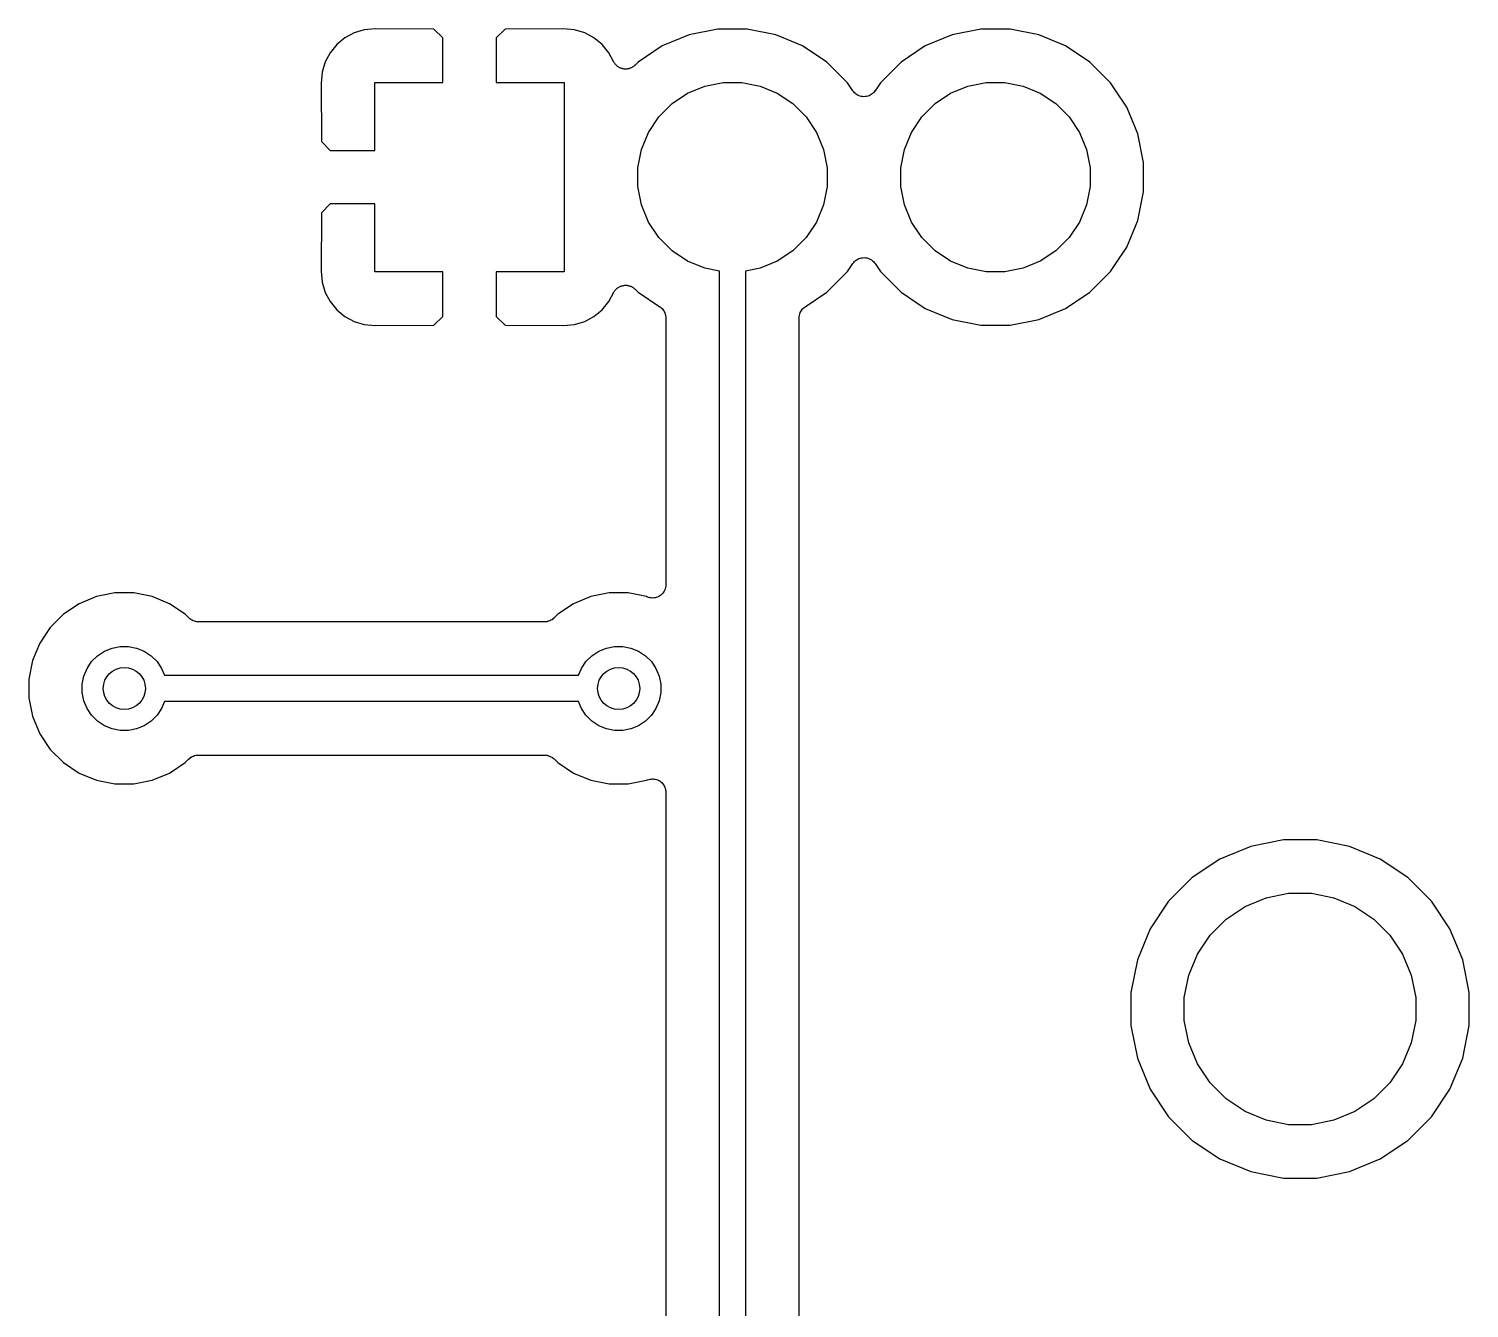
# Model space of a CAD drawing. Extents: x 19 to 115, y -142 to -17.
# Drawn here: x 48.24 to 61.93, y -87.94 to -75.77 of the extents above; entities that cross this region are included whole.
import ezdxf

# ---------------------------------------------------------------- set-up
doc = ezdxf.new("R2010")
doc.units = 0
doc.layers.add('BLACK', color=7, linetype='CONTINUOUS')

msp = doc.modelspace()

# ---------------------------------------------------------------- linework, layer by layer
at = {"layer": 'BLACK', "linetype": 'CONTINUOUS'}
for p, q in [((51.3347, -75.8084), (51.2464, -75.8556)), ((51.4304, -75.7794), (51.3347, -75.8084)), ((51.5359, -75.769), (51.4304, -75.7794)), ((52.0914, -75.7717), (51.5359, -75.769)), ((52.176, -75.8564), (52.0914, -75.7717)), ((52.7686, -75.7717), (52.684, -75.8564)), ((53.3241, -75.769), (52.7686, -75.7717)), ((53.4296, -75.7793), (53.3241, -75.769)), ((53.5253, -75.8084), (53.4296, -75.7793)), ((53.6136, -75.8556), (53.5253, -75.8084)), ((54.5193, -75.8261), (54.2631, -75.9322)), ((54.7913, -75.772), (54.5193, -75.8261)), ((55.0687, -75.772), (54.7913, -75.772)), ((55.3407, -75.8261), (55.0687, -75.772)), ((55.5969, -75.9322), (55.3407, -75.8261)), ((57.0193, -75.8261), (56.7631, -75.9322)), ((57.2913, -75.772), (57.0193, -75.8261)), ((57.5687, -75.772), (57.2913, -75.772)), ((57.8407, -75.8261), (57.5687, -75.772)), ((58.0969, -75.9322), (57.8407, -75.8261)), ((51.1691, -75.9191), (51.1056, -75.9964)), ((51.2464, -75.8556), (51.1691, -75.9191)), ((52.176, -76.28), (52.176, -75.8564)), ((52.684, -75.8564), (52.684, -76.28)), ((53.6909, -75.9191), (53.6136, -75.8556)), ((53.7544, -75.9964), (53.6909, -75.9191)), ((54.2631, -75.9322), (54.0325, -76.0863)), ((55.8275, -76.0863), (55.5969, -75.9322)), ((56.7631, -75.9322), (56.5325, -76.0863)), ((58.3275, -76.0863), (58.0969, -75.9322)), ((51.0584, -76.0847), (51.0294, -76.1804)), ((51.1056, -75.9964), (51.0584, -76.0847)), ((53.8019, -76.0852), (53.7544, -75.9964)), ((53.8051, -76.09), (53.8019, -76.0852)), ((53.8079, -76.0952), (53.8051, -76.09)), ((53.812, -76.1003), (53.8079, -76.0952)), ((53.8156, -76.1058), (53.812, -76.1003)), ((53.8198, -76.1099), (53.8156, -76.1058)), ((53.8235, -76.1145), (53.8198, -76.1099)), ((53.8285, -76.1187), (53.8235, -76.1145)), ((53.8331, -76.1233), (53.8285, -76.1187)), ((53.838, -76.1266), (53.8331, -76.1233)), ((53.8425, -76.1303), (53.838, -76.1266)), ((53.9937, -76.1241), (53.9882, -76.1277)), ((53.9978, -76.12), (53.9937, -76.1241)), ((54.0024, -76.1164), (53.9978, -76.12)), ((54.0037, -76.1151), (54.0024, -76.1164)), ((54.0325, -76.0863), (54.0037, -76.1151)), ((56.0237, -76.2825), (55.8275, -76.0863)), ((56.5325, -76.0863), (56.3363, -76.2825)), ((58.5237, -76.2825), (58.3275, -76.0863)), ((51.0294, -76.1804), (51.019, -76.2859)), ((53.8483, -76.1335), (53.8425, -76.1303)), ((53.8537, -76.1371), (53.8483, -76.1335)), ((53.8591, -76.1394), (53.8537, -76.1371)), ((53.8643, -76.1422), (53.8591, -76.1394)), ((53.8705, -76.1442), (53.8643, -76.1422)), ((53.8766, -76.1467), (53.8705, -76.1442)), ((53.8823, -76.1479), (53.8766, -76.1467)), ((53.8879, -76.1496), (53.8823, -76.1479)), ((53.8944, -76.1503), (53.8879, -76.1496)), ((53.9009, -76.1516), (53.8944, -76.1503)), ((53.9067, -76.1517), (53.9009, -76.1516)), ((53.9125, -76.1523), (53.9067, -76.1517)), ((53.9191, -76.1517), (53.9125, -76.1523)), ((53.9257, -76.1518), (53.9191, -76.1517)), ((53.9314, -76.1506), (53.9257, -76.1518)), ((53.9372, -76.1501), (53.9314, -76.1506)), ((53.9436, -76.1483), (53.9372, -76.1501)), ((53.95, -76.1471), (53.9436, -76.1483)), ((53.9554, -76.1449), (53.95, -76.1471)), ((53.961, -76.1432), (53.9554, -76.1449)), ((53.9669, -76.1402), (53.961, -76.1432)), ((53.973, -76.1377), (53.9669, -76.1402)), ((53.9779, -76.1345), (53.973, -76.1377)), ((53.983, -76.1318), (53.9779, -76.1345)), ((53.9882, -76.1277), (53.983, -76.1318)), ((51.019, -76.2859), (51.0217, -76.8414)), ((51.53, -76.926), (51.53, -76.28)), ((51.53, -76.28), (52.176, -76.28)), ((52.684, -76.28), (53.33, -76.28)), ((53.33, -76.28), (53.33, -78.08)), ((54.3563, -76.4809), (54.5037, -76.3824)), ((54.5037, -76.3824), (54.6675, -76.3146)), ((54.6675, -76.3146), (54.8414, -76.28)), ((54.8414, -76.28), (55.0186, -76.28)), ((55.0186, -76.28), (55.1925, -76.3146)), ((55.1925, -76.3146), (55.3563, -76.3824)), ((55.3563, -76.3824), (55.5037, -76.4809)), ((56.0744, -76.3584), (56.0237, -76.2825)), ((56.082, -76.3677), (56.0744, -76.3584)), ((56.0896, -76.3771), (56.082, -76.3677)), ((56.0899, -76.3773), (56.0896, -76.3771)), ((56.0901, -76.3776), (56.0899, -76.3773)), ((56.0994, -76.3852), (56.0901, -76.3776)), ((56.1087, -76.3929), (56.0994, -76.3852)), ((56.109, -76.3931), (56.1087, -76.3929)), ((56.1093, -76.3933), (56.109, -76.3931)), ((56.1199, -76.399), (56.1093, -76.3933)), ((56.1305, -76.4048), (56.1199, -76.399)), ((56.2385, -76.3999), (56.2279, -76.4055)), ((56.2493, -76.3943), (56.2385, -76.3999)), ((56.2495, -76.3941), (56.2493, -76.3943)), ((56.2498, -76.3939), (56.2495, -76.3941)), ((56.259, -76.3865), (56.2498, -76.3939)), ((56.2686, -76.3788), (56.259, -76.3865)), ((56.2688, -76.3785), (56.2686, -76.3788)), ((56.2691, -76.3783), (56.2688, -76.3785)), ((56.2766, -76.3693), (56.2691, -76.3783)), ((56.2846, -76.3599), (56.2766, -76.3693)), ((56.285, -76.3593), (56.2846, -76.3599)), ((56.2856, -76.3584), (56.285, -76.3593)), ((56.285, -76.3593), (56.285, -76.3593)), ((56.285, -76.3593), (56.285, -76.3593)), ((56.3363, -76.2825), (56.2856, -76.3584)), ((56.8563, -76.4809), (57.0037, -76.3824)), ((57.0037, -76.3824), (57.1675, -76.3146)), ((57.1675, -76.3146), (57.3414, -76.28)), ((57.3414, -76.28), (57.5186, -76.28)), ((57.5186, -76.28), (57.6925, -76.3146)), ((57.6925, -76.3146), (57.8563, -76.3824)), ((57.8563, -76.3824), (58.0037, -76.4809)), ((58.5691, -76.3505), (58.5237, -76.2825)), ((58.5692, -76.3506), (58.5691, -76.3505)), ((58.6778, -76.5131), (58.5692, -76.3506)), ((54.2309, -76.6063), (54.3563, -76.4809)), ((55.5037, -76.4809), (55.6291, -76.6063)), ((56.1308, -76.4049), (56.1305, -76.4048)), ((56.1311, -76.405), (56.1308, -76.4049)), ((56.1427, -76.4086), (56.1311, -76.405)), ((56.1541, -76.4122), (56.1427, -76.4086)), ((56.1545, -76.4122), (56.1541, -76.4122)), ((56.1548, -76.4123), (56.1545, -76.4122)), ((56.1668, -76.4135), (56.1548, -76.4123)), ((56.1788, -76.4148), (56.1668, -76.4135)), ((56.1791, -76.4148), (56.1788, -76.4148)), ((56.1794, -76.4148), (56.1791, -76.4148)), ((56.1914, -76.4137), (56.1794, -76.4148)), ((56.2035, -76.4126), (56.1914, -76.4137)), ((56.2038, -76.4125), (56.2035, -76.4126)), ((56.2041, -76.4125), (56.2038, -76.4125)), ((56.2157, -76.4091), (56.2041, -76.4125)), ((56.2273, -76.4057), (56.2157, -76.4091)), ((56.2276, -76.4056), (56.2273, -76.4057)), ((56.2279, -76.4055), (56.2276, -76.4056)), ((56.7309, -76.6063), (56.8563, -76.4809)), ((58.0037, -76.4809), (58.1291, -76.6063)), ((58.7839, -76.7693), (58.6778, -76.5131)), ((54.1324, -76.7537), (54.2309, -76.6063)), ((55.6291, -76.6063), (55.7276, -76.7537)), ((56.6324, -76.7537), (56.7309, -76.6063)), ((58.1291, -76.6063), (58.2276, -76.7537)), ((54.0646, -76.9175), (54.1324, -76.7537)), ((55.7276, -76.7537), (55.7954, -76.9175)), ((56.5646, -76.9175), (56.6324, -76.7537)), ((58.2276, -76.7537), (58.2954, -76.9175)), ((58.838, -77.0413), (58.7839, -76.7693)), ((51.0217, -76.8414), (51.1064, -76.926)), ((51.1064, -76.926), (51.53, -76.926)), ((54.03, -77.0914), (54.0646, -76.9175)), ((55.7954, -76.9175), (55.83, -77.0914)), ((56.53, -77.0914), (56.5646, -76.9175)), ((58.2954, -76.9175), (58.33, -77.0914)), ((58.838, -77.3187), (58.838, -77.0413)), ((54.03, -77.2686), (54.03, -77.0914)), ((55.83, -77.0914), (55.83, -77.2686)), ((56.53, -77.2686), (56.53, -77.0914)), ((58.33, -77.0914), (58.33, -77.2686)), ((54.0646, -77.4425), (54.03, -77.2686)), ((55.83, -77.2686), (55.7954, -77.4425)), ((56.5646, -77.4425), (56.53, -77.2686)), ((58.33, -77.2686), (58.2954, -77.4425)), ((58.7839, -77.5907), (58.838, -77.3187)), ((51.1064, -77.434), (51.0217, -77.5186)), ((51.53, -77.434), (51.1064, -77.434)), ((51.53, -78.08), (51.53, -77.434)), ((54.1324, -77.6063), (54.0646, -77.4425)), ((55.7954, -77.4425), (55.7276, -77.6063)), ((56.6324, -77.6063), (56.5646, -77.4425)), ((58.2954, -77.4425), (58.2276, -77.6063)), ((51.0217, -77.5186), (51.019, -78.0741)), ((54.2309, -77.7537), (54.1324, -77.6063)), ((55.7276, -77.6063), (55.6291, -77.7537)), ((56.7309, -77.7537), (56.6324, -77.6063)), ((58.2276, -77.6063), (58.1291, -77.7537)), ((58.6778, -77.8469), (58.7839, -77.5907)), ((54.3563, -77.8791), (54.2309, -77.7537)), ((55.6291, -77.7537), (55.5037, -77.8791)), ((56.8563, -77.8791), (56.7309, -77.7537)), ((58.1291, -77.7537), (58.0037, -77.8791)), ((54.5037, -77.9776), (54.3563, -77.8791)), ((55.5037, -77.8791), (55.3563, -77.9776)), ((57.0037, -77.9776), (56.8563, -77.8791)), ((58.0037, -77.8791), (57.8563, -77.9776)), ((58.5692, -78.0094), (58.6778, -77.8469)), ((54.6675, -78.0454), (54.5037, -77.9776)), ((55.3563, -77.9776), (55.1925, -78.0454)), ((56.0237, -78.0775), (56.0744, -78.0016)), ((56.0744, -78.0016), (56.075, -78.0007)), ((56.075, -78.0007), (56.0754, -78.0001)), ((56.075, -78.0007), (56.075, -78.0007)), ((56.075, -78.0007), (56.075, -78.0007)), ((56.0754, -78.0001), (56.0833, -77.9907)), ((56.0833, -77.9907), (56.0909, -77.9817)), ((56.0909, -77.9817), (56.0912, -77.9815)), ((56.0912, -77.9815), (56.0914, -77.9812)), ((56.0914, -77.9812), (56.1008, -77.9736)), ((56.1008, -77.9736), (56.1102, -77.9661)), ((56.1102, -77.9661), (56.1105, -77.9659)), ((56.1105, -77.9659), (56.1107, -77.9657)), ((56.1107, -77.9657), (56.1214, -77.9602)), ((56.1214, -77.9602), (56.1321, -77.9545)), ((56.1321, -77.9545), (56.1324, -77.9544)), ((56.1324, -77.9544), (56.1327, -77.9543)), ((56.1327, -77.9543), (56.1442, -77.9509)), ((56.1442, -77.9509), (56.1559, -77.9475)), ((56.1559, -77.9475), (56.1562, -77.9474)), ((56.1562, -77.9474), (56.1565, -77.9474)), ((56.1565, -77.9474), (56.1684, -77.9463)), ((56.1684, -77.9463), (56.1806, -77.9452)), ((56.1806, -77.9452), (56.1809, -77.9452)), ((56.1809, -77.9452), (56.1812, -77.9452)), ((56.1812, -77.9452), (56.1931, -77.9465)), ((56.1931, -77.9465), (56.2052, -77.9477)), ((56.2052, -77.9477), (56.2055, -77.9478)), ((56.2055, -77.9478), (56.2059, -77.9478)), ((56.2059, -77.9478), (56.2172, -77.9514)), ((56.2172, -77.9514), (56.2289, -77.955)), ((56.2289, -77.955), (56.2292, -77.9551)), ((56.2292, -77.9551), (56.2295, -77.9552)), ((56.2295, -77.9552), (56.24, -77.9609)), ((56.24, -77.9609), (56.2507, -77.9667)), ((56.2507, -77.9667), (56.251, -77.9669)), ((56.251, -77.9669), (56.2513, -77.9671)), ((56.2513, -77.9671), (56.2606, -77.9748)), ((56.2606, -77.9748), (56.2699, -77.9824)), ((56.2699, -77.9824), (56.2701, -77.9827)), ((56.2701, -77.9827), (56.2703, -77.9829)), ((56.2703, -77.9829), (56.2779, -77.9922)), ((56.2779, -77.9922), (56.2856, -78.0016)), ((56.2856, -78.0016), (56.3363, -78.0775)), ((57.1675, -78.0454), (57.0037, -77.9776)), ((57.8563, -77.9776), (57.6925, -78.0454)), ((58.5237, -78.0775), (58.5692, -78.0094)), ((58.5692, -78.0094), (58.5692, -78.0094)), ((51.019, -78.0741), (51.0294, -78.1796)), ((51.0294, -78.1796), (51.0584, -78.2753)), ((52.176, -78.08), (51.53, -78.08)), ((52.176, -78.5036), (52.176, -78.08)), ((53.33, -78.08), (52.684, -78.08)), ((52.684, -78.08), (52.684, -78.5036)), ((54.805, -78.0728), (54.6675, -78.0454)), ((54.805, -93.9892), (54.805, -78.0728)), ((55.1925, -78.0454), (55.055, -78.0728)), ((55.055, -78.0728), (55.055, -94.0349)), ((55.8275, -78.2737), (56.0237, -78.0775)), ((56.3363, -78.0775), (56.5325, -78.2737)), ((57.3414, -78.08), (57.1675, -78.0454)), ((57.5186, -78.08), (57.3414, -78.08)), ((57.6925, -78.0454), (57.5186, -78.08)), ((58.3275, -78.2737), (58.5237, -78.0775)), ((51.0584, -78.2753), (51.1056, -78.3636)), ((53.7544, -78.3636), (53.8019, -78.2748)), ((53.8019, -78.2748), (53.8027, -78.2733)), ((53.8027, -78.2733), (53.806, -78.2684)), ((53.806, -78.2684), (53.8088, -78.2633)), ((53.8088, -78.2633), (53.813, -78.2583)), ((53.813, -78.2583), (53.8168, -78.2528)), ((53.8168, -78.2528), (53.821, -78.2488)), ((53.821, -78.2488), (53.8247, -78.2443)), ((53.8247, -78.2443), (53.8298, -78.2401)), ((53.8298, -78.2401), (53.8345, -78.2355)), ((53.8345, -78.2355), (53.8394, -78.2324)), ((53.8394, -78.2324), (53.844, -78.2287)), ((53.844, -78.2287), (53.8498, -78.2256)), ((53.8498, -78.2256), (53.8553, -78.222)), ((53.8553, -78.222), (53.8607, -78.2198)), ((53.8607, -78.2198), (53.8659, -78.2171)), ((53.8659, -78.2171), (53.8722, -78.2152)), ((53.8722, -78.2152), (53.8783, -78.2128)), ((53.8783, -78.2128), (53.884, -78.2117)), ((53.884, -78.2117), (53.8896, -78.21)), ((53.8896, -78.21), (53.8962, -78.2094)), ((53.8962, -78.2094), (53.9026, -78.2082)), ((53.9026, -78.2082), (53.9085, -78.2082)), ((53.9085, -78.2082), (53.9143, -78.2077)), ((53.9143, -78.2077), (53.9209, -78.2084)), ((53.9209, -78.2084), (53.9274, -78.2084)), ((53.9274, -78.2084), (53.9332, -78.2096)), ((53.9332, -78.2096), (53.939, -78.2102)), ((53.939, -78.2102), (53.9453, -78.2121)), ((53.9453, -78.2121), (53.9517, -78.2135)), ((53.9517, -78.2135), (53.9571, -78.2157)), ((53.9571, -78.2157), (53.9627, -78.2174)), ((53.9627, -78.2174), (53.9685, -78.2206)), ((53.9685, -78.2206), (53.9745, -78.2231)), ((53.9745, -78.2231), (53.9794, -78.2264)), ((53.9794, -78.2264), (53.9845, -78.2292)), ((53.9845, -78.2292), (53.9896, -78.2333)), ((53.9896, -78.2333), (53.995, -78.237)), ((53.995, -78.237), (53.9992, -78.2412)), ((53.9992, -78.2412), (54.0037, -78.2449)), ((54.0037, -78.2449), (54.0325, -78.2737)), ((54.0325, -78.2737), (54.2406, -78.4127)), ((55.6194, -78.4127), (55.8275, -78.2737)), ((56.5325, -78.2737), (56.7631, -78.4278)), ((58.0969, -78.4278), (58.3275, -78.2737)), ((51.1056, -78.3636), (51.1691, -78.4409)), ((51.1691, -78.4409), (51.2464, -78.5044)), ((53.6136, -78.5044), (53.6909, -78.4409)), ((53.6909, -78.4409), (53.7544, -78.3636)), ((54.2406, -78.4127), (54.241, -78.413)), ((54.241, -78.413), (54.241, -78.413)), ((54.241, -78.413), (54.241, -78.413)), ((54.241, -78.413), (54.242, -78.4137)), ((54.242, -78.4137), (54.2511, -78.4213)), ((54.2511, -78.4213), (54.2601, -78.4288)), ((54.2601, -78.4288), (54.2605, -78.4293)), ((54.2605, -78.4293), (54.261, -78.4297)), ((54.261, -78.4297), (54.2683, -78.4389)), ((54.2683, -78.4389), (54.2758, -78.448)), ((54.2758, -78.448), (54.2761, -78.4486)), ((54.2761, -78.4486), (54.2765, -78.4491)), ((54.2765, -78.4491), (54.2819, -78.4595)), ((55.579, -78.4579), (55.5845, -78.4476)), ((55.5845, -78.4476), (55.5849, -78.4471)), ((55.5849, -78.4471), (55.5852, -78.4466)), ((55.5852, -78.4466), (55.5928, -78.4375)), ((55.5928, -78.4375), (55.6003, -78.4284)), ((55.6003, -78.4284), (55.6007, -78.428)), ((55.6007, -78.428), (55.6011, -78.4276)), ((55.6011, -78.4276), (55.6103, -78.4202)), ((55.6103, -78.4202), (55.6194, -78.4127)), ((56.7631, -78.4278), (57.0193, -78.5339)), ((57.8407, -78.5339), (58.0969, -78.4278)), ((51.2464, -78.5044), (51.3347, -78.5516)), ((51.3347, -78.5516), (51.4304, -78.5806)), ((51.4304, -78.5806), (51.5359, -78.591)), ((51.5359, -78.591), (52.0914, -78.5883)), ((52.0914, -78.5883), (52.176, -78.5036)), ((52.684, -78.5036), (52.7686, -78.5883)), ((52.7686, -78.5883), (53.3241, -78.591)), ((53.3241, -78.591), (53.4296, -78.5806)), ((53.4296, -78.5806), (53.5253, -78.5516)), ((53.5253, -78.5516), (53.6136, -78.5044)), ((54.2819, -78.4595), (54.2874, -78.4699)), ((54.2874, -78.4699), (54.2876, -78.4705)), ((54.2876, -78.4705), (54.2879, -78.471)), ((54.2879, -78.471), (54.2912, -78.4823)), ((54.2912, -78.4823), (54.2946, -78.4936)), ((54.2946, -78.4936), (54.2946, -78.4943)), ((54.2946, -78.4943), (54.2948, -78.4948)), ((54.2948, -78.4948), (54.2958, -78.5066)), ((54.2958, -78.5066), (54.297, -78.5183)), ((54.297, -78.5183), (54.297, -81.0551)), ((55.563, -78.5165), (55.5643, -78.5048)), ((55.563, -78.5177), (55.563, -78.5165)), ((55.563, -78.5178), (55.563, -78.5177)), ((55.563, -78.5178), (55.563, -78.5178)), ((55.563, -78.5183), (55.563, -78.5178)), ((55.563, -94.0037), (55.563, -78.5183)), ((55.5643, -78.5048), (55.5655, -78.4931)), ((55.5655, -78.4931), (55.5657, -78.4925)), ((55.5657, -78.4925), (55.5658, -78.4919)), ((55.5658, -78.4919), (55.5693, -78.4807)), ((55.5693, -78.4807), (55.5728, -78.4694)), ((55.5728, -78.4694), (55.5731, -78.4689)), ((55.5731, -78.4689), (55.5733, -78.4683)), ((55.5733, -78.4683), (55.579, -78.4579)), ((57.0193, -78.5339), (57.2913, -78.588)), ((57.2913, -78.588), (57.5687, -78.588)), ((57.5687, -78.588), (57.8407, -78.5339)), ((54.297, -81.0551), (54.297, -81.0562)), ((54.297, -81.0562), (54.297, -81.0562)), ((54.297, -81.0562), (54.297, -81.0562)), ((54.297, -81.0562), (54.297, -81.0569)), ((48.8841, -81.1689), (48.7189, -81.2373)), ((49.0596, -81.134), (48.8841, -81.1689)), ((49.2384, -81.134), (49.0596, -81.134)), ((49.4139, -81.1689), (49.2384, -81.134)), ((49.5791, -81.2373), (49.4139, -81.1689)), ((53.5831, -81.1689), (53.4179, -81.2373)), ((53.7586, -81.134), (53.5831, -81.1689)), ((53.9374, -81.134), (53.7586, -81.134)), ((54.1129, -81.1689), (53.9374, -81.134)), ((54.1214, -81.1724), (54.1129, -81.1689)), ((54.1329, -81.1759), (54.1214, -81.1724)), ((54.1445, -81.1795), (54.1329, -81.1759)), ((54.1448, -81.1795), (54.1445, -81.1795)), ((54.1451, -81.1796), (54.1448, -81.1795)), ((54.157, -81.1808), (54.1451, -81.1796)), ((54.1691, -81.1821), (54.157, -81.1808)), ((54.1695, -81.1821), (54.1691, -81.1821)), ((54.1698, -81.1821), (54.1695, -81.1821)), ((54.1817, -81.1809), (54.1698, -81.1821)), ((54.1938, -81.1799), (54.1817, -81.1809)), ((54.1941, -81.1798), (54.1938, -81.1799)), ((54.1945, -81.1797), (54.1941, -81.1798)), ((54.206, -81.1763), (54.1945, -81.1797)), ((54.2176, -81.1729), (54.206, -81.1763)), ((54.2179, -81.1727), (54.2176, -81.1729)), ((54.2182, -81.1726), (54.2179, -81.1727)), ((54.2288, -81.167), (54.2182, -81.1726)), ((54.2395, -81.1614), (54.2288, -81.167)), ((54.2398, -81.1612), (54.2395, -81.1614)), ((54.2401, -81.161), (54.2398, -81.1612)), ((54.2494, -81.1535), (54.2401, -81.161)), ((54.2589, -81.1458), (54.2494, -81.1535)), ((54.2591, -81.1456), (54.2589, -81.1458)), ((54.2593, -81.1454), (54.2591, -81.1456)), ((54.267, -81.1361), (54.2593, -81.1454)), ((54.2748, -81.1269), (54.267, -81.1361)), ((54.275, -81.1266), (54.2748, -81.1269)), ((54.2752, -81.1263), (54.275, -81.1266)), ((54.2809, -81.1158), (54.2752, -81.1263)), ((54.2867, -81.1051), (54.2809, -81.1158)), ((54.2868, -81.1048), (54.2867, -81.1051)), ((54.287, -81.1045), (54.2868, -81.1048)), ((54.2905, -81.0932), (54.287, -81.1045)), ((54.2942, -81.0815), (54.2905, -81.0932)), ((54.2943, -81.0812), (54.2942, -81.0815)), ((54.2944, -81.0809), (54.2943, -81.0812)), ((54.2956, -81.0692), (54.2944, -81.0809)), ((54.297, -81.0569), (54.2956, -81.0692)), ((48.7189, -81.2373), (48.5702, -81.3367)), ((49.7278, -81.3367), (49.5791, -81.2373)), ((53.4179, -81.2373), (53.2692, -81.3367)), ((48.4437, -81.4632), (48.3443, -81.6119)), ((48.5702, -81.3367), (48.4437, -81.4632)), ((49.7629, -81.3718), (49.7278, -81.3367)), ((49.772, -81.3792), (49.7629, -81.3718)), ((49.781, -81.3868), (49.772, -81.3792)), ((49.7815, -81.3871), (49.781, -81.3868)), ((49.7821, -81.3875), (49.7815, -81.3871)), ((49.7924, -81.3931), (49.7821, -81.3875)), ((49.8027, -81.3987), (49.7924, -81.3931)), ((49.8033, -81.3989), (49.8027, -81.3987)), ((49.8039, -81.3992), (49.8033, -81.3989)), ((49.8151, -81.4027), (49.8039, -81.3992)), ((49.8263, -81.4062), (49.8151, -81.4027)), ((49.827, -81.4063), (49.8263, -81.4062)), ((49.8276, -81.4065), (49.827, -81.4063)), ((49.8392, -81.4077), (49.8276, -81.4065)), ((49.8509, -81.409), (49.8392, -81.4077)), ((49.8522, -81.409), (49.8509, -81.409)), ((49.8523, -81.409), (49.8522, -81.409)), ((49.8527, -81.409), (49.8523, -81.409)), ((49.8523, -81.409), (49.8523, -81.409)), ((53.1443, -81.409), (49.8527, -81.409)), ((53.1559, -81.4079), (53.1443, -81.409)), ((53.1676, -81.4068), (53.1559, -81.4079)), ((53.1683, -81.4066), (53.1676, -81.4068)), ((53.169, -81.4066), (53.1683, -81.4066)), ((53.1802, -81.4032), (53.169, -81.4066)), ((53.1915, -81.3999), (53.1802, -81.4032)), ((53.192, -81.3996), (53.1915, -81.3999)), ((53.1927, -81.3994), (53.192, -81.3996)), ((53.203, -81.3939), (53.1927, -81.3994)), ((53.2135, -81.3885), (53.203, -81.3939)), ((53.214, -81.3881), (53.2135, -81.3885)), ((53.2146, -81.3878), (53.214, -81.3881)), ((53.2237, -81.3804), (53.2146, -81.3878)), ((53.2328, -81.373), (53.2237, -81.3804)), ((53.2338, -81.3721), (53.2328, -81.373)), ((53.2341, -81.3718), (53.2338, -81.3721)), ((53.2338, -81.3721), (53.2338, -81.3721)), ((53.2338, -81.3721), (53.2338, -81.3721)), ((53.2692, -81.3367), (53.2341, -81.3718)), ((48.3443, -81.6119), (48.2759, -81.7771)), ((48.8383, -81.787), (48.894, -81.7313)), ((48.894, -81.7313), (48.9595, -81.6875)), ((48.9595, -81.6875), (49.0323, -81.6574)), ((49.0323, -81.6574), (49.1096, -81.642)), ((49.1096, -81.642), (49.1884, -81.642)), ((49.1884, -81.642), (49.2657, -81.6574)), ((49.2657, -81.6574), (49.3385, -81.6875)), ((49.3385, -81.6875), (49.404, -81.7313)), ((49.404, -81.7313), (49.4597, -81.787)), ((53.5373, -81.787), (53.593, -81.7313)), ((53.593, -81.7313), (53.6585, -81.6875)), ((53.6585, -81.6875), (53.7313, -81.6574)), ((53.7313, -81.6574), (53.8086, -81.642)), ((53.8086, -81.642), (53.8874, -81.642)), ((53.8874, -81.642), (53.9647, -81.6574)), ((53.9647, -81.6574), (54.0375, -81.6875)), ((54.0375, -81.6875), (54.103, -81.7313)), ((54.103, -81.7313), (54.1587, -81.787)), ((48.2759, -81.7771), (48.241, -81.9526)), ((48.7644, -81.9253), (48.7945, -81.8525)), ((48.7945, -81.8525), (48.8383, -81.787)), ((49.4597, -81.787), (49.5035, -81.8525)), ((49.5035, -81.8525), (49.5302, -81.917)), ((53.4668, -81.917), (53.4935, -81.8525)), ((53.4935, -81.8525), (53.5373, -81.787)), ((54.1587, -81.787), (54.2025, -81.8525)), ((54.2025, -81.8525), (54.2326, -81.9253)), ((48.241, -81.9526), (48.241, -82.1314)), ((48.749, -82.0026), (48.7644, -81.9253)), ((48.749, -82.0814), (48.749, -82.0026)), ((49.5302, -81.917), (53.4668, -81.917)), ((54.2326, -81.9253), (54.248, -82.0026)), ((54.248, -82.0026), (54.248, -82.0814)), ((48.241, -82.1314), (48.2759, -82.3069)), ((48.7644, -82.1587), (48.749, -82.0814)), ((54.248, -82.0814), (54.2326, -82.1587)), ((48.7945, -82.2315), (48.7644, -82.1587)), ((48.8383, -82.297), (48.7945, -82.2315)), ((49.5035, -82.2315), (49.4597, -82.297)), ((49.5302, -82.167), (49.5035, -82.2315)), ((53.4668, -82.167), (49.5302, -82.167)), ((53.4935, -82.2315), (53.4668, -82.167)), ((53.5373, -82.297), (53.4935, -82.2315)), ((54.2025, -82.2315), (54.1587, -82.297)), ((54.2326, -82.1587), (54.2025, -82.2315)), ((48.2759, -82.3069), (48.3443, -82.4721)), ((48.894, -82.3527), (48.8383, -82.297)), ((48.9595, -82.3965), (48.894, -82.3527)), ((49.0323, -82.4266), (48.9595, -82.3965)), ((49.3385, -82.3965), (49.2657, -82.4266)), ((49.404, -82.3527), (49.3385, -82.3965)), ((49.4597, -82.297), (49.404, -82.3527)), ((53.593, -82.3527), (53.5373, -82.297)), ((53.6585, -82.3965), (53.593, -82.3527)), ((53.7313, -82.4266), (53.6585, -82.3965)), ((54.0375, -82.3965), (53.9647, -82.4266)), ((54.103, -82.3527), (54.0375, -82.3965)), ((54.1587, -82.297), (54.103, -82.3527)), ((48.3443, -82.4721), (48.4437, -82.6208)), ((49.1096, -82.442), (49.0323, -82.4266)), ((49.1884, -82.442), (49.1096, -82.442)), ((49.2657, -82.4266), (49.1884, -82.442)), ((53.8086, -82.442), (53.7313, -82.4266)), ((53.8874, -82.442), (53.8086, -82.442)), ((53.9647, -82.4266), (53.8874, -82.442)), ((48.4437, -82.6208), (48.5702, -82.7473)), ((49.7734, -82.7036), (49.7824, -82.6962)), ((49.7824, -82.6962), (49.783, -82.6959)), ((49.783, -82.6959), (49.7835, -82.6955)), ((49.7835, -82.6955), (49.794, -82.6901)), ((49.794, -82.6901), (49.8043, -82.6846)), ((49.8043, -82.6846), (49.805, -82.6844)), ((49.805, -82.6844), (49.8055, -82.6841)), ((49.8055, -82.6841), (49.8168, -82.6808)), ((49.8168, -82.6808), (49.828, -82.6774)), ((49.828, -82.6774), (49.8287, -82.6774)), ((49.8287, -82.6774), (49.8293, -82.6772)), ((49.8293, -82.6772), (49.841, -82.6761)), ((49.841, -82.6761), (49.8527, -82.675)), ((49.8527, -82.675), (53.1443, -82.675)), ((53.1443, -82.675), (53.1447, -82.675)), ((53.1447, -82.675), (53.1447, -82.675)), ((53.1447, -82.675), (53.1448, -82.675)), ((53.1448, -82.675), (53.1461, -82.675)), ((53.1461, -82.675), (53.1577, -82.6763)), ((53.1577, -82.6763), (53.1694, -82.6775)), ((53.1694, -82.6775), (53.17, -82.6777)), ((53.17, -82.6777), (53.1707, -82.6778)), ((53.1707, -82.6778), (53.1819, -82.6813)), ((53.1819, -82.6813), (53.1931, -82.6848)), ((53.1931, -82.6848), (53.1937, -82.6851)), ((53.1937, -82.6851), (53.1943, -82.6853)), ((53.1943, -82.6853), (53.2046, -82.6909)), ((53.2046, -82.6909), (53.2149, -82.6965)), ((53.2149, -82.6965), (53.2155, -82.6969)), ((53.2155, -82.6969), (53.216, -82.6972)), ((53.216, -82.6972), (53.225, -82.7047)), ((48.5702, -82.7473), (48.7189, -82.8467)), ((49.5791, -82.8467), (49.7278, -82.7473)), ((49.7278, -82.7473), (49.7629, -82.7122)), ((49.7629, -82.7122), (49.7632, -82.7119)), ((49.7632, -82.7119), (49.7642, -82.711)), ((49.7632, -82.7119), (49.7632, -82.7119)), ((49.7632, -82.7119), (49.7632, -82.7119)), ((49.7642, -82.711), (49.7734, -82.7036)), ((53.225, -82.7047), (53.2341, -82.7122)), ((53.2341, -82.7122), (53.2692, -82.7473)), ((53.2692, -82.7473), (53.4179, -82.8467)), ((48.7189, -82.8467), (48.8841, -82.9151)), ((48.8841, -82.9151), (49.0596, -82.95)), ((49.0596, -82.95), (49.2384, -82.95)), ((49.2384, -82.95), (49.4139, -82.9151)), ((49.4139, -82.9151), (49.5791, -82.8467)), ((53.4179, -82.8467), (53.5831, -82.9151)), ((53.5831, -82.9151), (53.7586, -82.95)), ((53.7586, -82.95), (53.9374, -82.95)), ((53.9374, -82.95), (54.1129, -82.9151)), ((54.1129, -82.9151), (54.1214, -82.9116)), ((54.1214, -82.9116), (54.1224, -82.9112)), ((54.1224, -82.9111), (54.123, -82.9109)), ((54.1224, -82.9112), (54.1224, -82.9111)), ((54.1224, -82.9111), (54.1224, -82.9111)), ((54.123, -82.9109), (54.1347, -82.9075)), ((54.1347, -82.9075), (54.1462, -82.9041)), ((54.1462, -82.9041), (54.1465, -82.9041)), ((54.1465, -82.9041), (54.1469, -82.904)), ((54.1469, -82.904), (54.1588, -82.903)), ((54.1588, -82.903), (54.1709, -82.9019)), ((54.1709, -82.9019), (54.1712, -82.9019)), ((54.1712, -82.9019), (54.1716, -82.9019)), ((54.1716, -82.9019), (54.1834, -82.9032)), ((54.1834, -82.9032), (54.1955, -82.9045)), ((54.1955, -82.9045), (54.1959, -82.9046)), ((54.1959, -82.9046), (54.1962, -82.9046)), ((54.1962, -82.9046), (54.2076, -82.9082)), ((54.2076, -82.9082), (54.2192, -82.9118)), ((54.2192, -82.9118), (54.2195, -82.912)), ((54.2195, -82.912), (54.2198, -82.9121)), ((54.2198, -82.9121), (54.2303, -82.9178)), ((54.2303, -82.9178), (54.241, -82.9236)), ((54.241, -82.9236), (54.2413, -82.9238)), ((54.2413, -82.9238), (54.2416, -82.924)), ((54.2416, -82.924), (54.2508, -82.9317)), ((54.2508, -82.9317), (54.2601, -82.9394)), ((54.2601, -82.9394), (54.2603, -82.9397)), ((54.2603, -82.9397), (54.2606, -82.9399)), ((54.2606, -82.9399), (54.268, -82.9491)), ((54.268, -82.9491), (54.2758, -82.9586)), ((54.2758, -82.9586), (54.2759, -82.9589)), ((54.2759, -82.9589), (54.2761, -82.9592)), ((54.2761, -82.9592), (54.2817, -82.9698)), ((54.2817, -82.9698), (54.2874, -82.9805)), ((54.2874, -82.9805), (54.2875, -82.9808)), ((54.2875, -82.9808), (54.2877, -82.9811)), ((54.2877, -82.9811), (54.2911, -82.9926)), ((54.2911, -82.9926), (54.2946, -83.0042)), ((54.2946, -83.0042), (54.2946, -83.0046)), ((54.2946, -83.0046), (54.2947, -83.0049)), ((54.2947, -83.0049), (54.2958, -83.0168)), ((54.2958, -83.0168), (54.297, -83.0289)), ((54.297, -83.0289), (54.297, -93.7262)), ((60.1666, -83.482), (59.856, -83.5438)), ((60.4834, -83.482), (60.1666, -83.482)), ((60.794, -83.5438), (60.4834, -83.482)), ((59.856, -83.5438), (59.5633, -83.665)), ((61.0867, -83.665), (60.794, -83.5438)), ((59.5633, -83.665), (59.3, -83.841)), ((61.35, -83.841), (61.0867, -83.665)), ((59.3, -83.841), (59.076, -84.065)), ((61.574, -84.065), (61.35, -83.841)), ((59.076, -84.065), (58.9, -84.3283)), ((59.804, -84.1152), (60.0041, -84.0323)), ((60.0041, -84.0323), (60.2167, -83.99)), ((60.2167, -83.99), (60.4333, -83.99)), ((60.4333, -83.99), (60.6459, -84.0323)), ((60.6459, -84.0323), (60.846, -84.1152)), ((61.75, -84.3283), (61.574, -84.065)), ((59.6238, -84.2356), (59.804, -84.1152)), ((60.846, -84.1152), (61.0262, -84.2356)), ((58.9, -84.3283), (58.7788, -84.621)), ((59.4706, -84.3888), (59.6238, -84.2356)), ((61.0262, -84.2356), (61.1794, -84.3888)), ((61.8712, -84.621), (61.75, -84.3283)), ((59.3502, -84.569), (59.4706, -84.3888)), ((61.1794, -84.3888), (61.2998, -84.569)), ((59.2673, -84.7691), (59.3502, -84.569)), ((61.2998, -84.569), (61.3827, -84.7691)), ((58.7788, -84.621), (58.717, -84.9316)), ((61.933, -84.9316), (61.8712, -84.621)), ((59.225, -84.9817), (59.2673, -84.7691)), ((61.3827, -84.7691), (61.425, -84.9817)), ((58.717, -84.9316), (58.717, -85.2484)), ((59.225, -85.1983), (59.225, -84.9817)), ((61.425, -84.9817), (61.425, -85.1983)), ((61.933, -85.2484), (61.933, -84.9316)), ((58.717, -85.2484), (58.7788, -85.559)), ((59.2673, -85.4109), (59.225, -85.1983)), ((61.425, -85.1983), (61.3827, -85.4109)), ((61.8712, -85.559), (61.933, -85.2484)), ((59.3502, -85.611), (59.2673, -85.4109)), ((61.3827, -85.4109), (61.2998, -85.611)), ((58.7788, -85.559), (58.9, -85.8517)), ((61.75, -85.8517), (61.8712, -85.559)), ((59.4706, -85.7912), (59.3502, -85.611)), ((61.2998, -85.611), (61.1794, -85.7912)), ((59.6238, -85.9444), (59.4706, -85.7912)), ((61.1794, -85.7912), (61.0262, -85.9444)), ((58.9, -85.8517), (59.076, -86.115)), ((59.804, -86.0648), (59.6238, -85.9444)), ((61.0262, -85.9444), (60.846, -86.0648)), ((61.574, -86.115), (61.75, -85.8517)), ((59.076, -86.115), (59.3, -86.339)), ((60.0041, -86.1477), (59.804, -86.0648)), ((60.846, -86.0648), (60.6459, -86.1477)), ((61.35, -86.339), (61.574, -86.115)), ((60.2167, -86.19), (60.0041, -86.1477)), ((60.4333, -86.19), (60.2167, -86.19)), ((60.6459, -86.1477), (60.4333, -86.19)), ((59.3, -86.339), (59.5633, -86.515)), ((61.0867, -86.515), (61.35, -86.339)), ((59.5633, -86.515), (59.856, -86.6362)), ((60.794, -86.6362), (61.0867, -86.515)), ((59.856, -86.6362), (60.1666, -86.698)), ((60.4834, -86.698), (60.794, -86.6362)), ((60.1666, -86.698), (60.4834, -86.698))]:
    msp.add_line(p, q, dxfattribs=at)
at = {"layer": 'BLACK'}
for centre in [(49.149, -82.042), (53.848, -82.042)]:
    msp.add_circle(centre, 0.2, dxfattribs=at)

doc.saveas('drawing.dxf')
